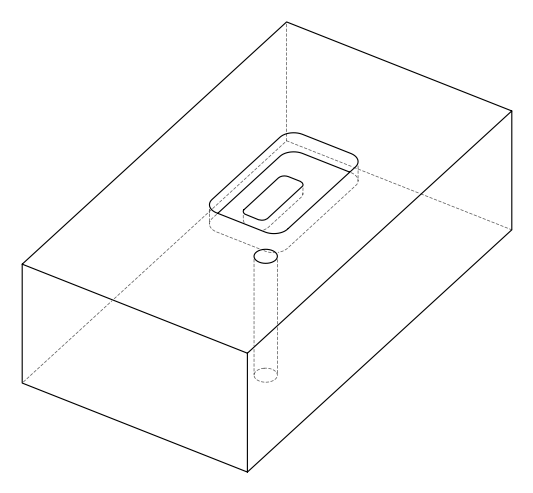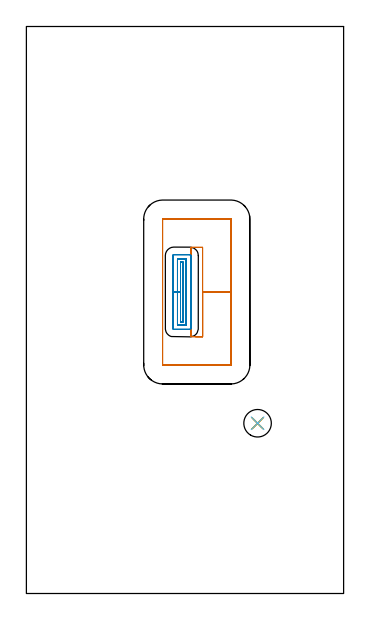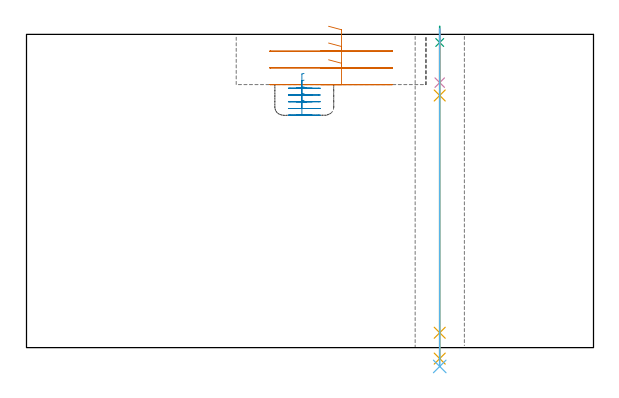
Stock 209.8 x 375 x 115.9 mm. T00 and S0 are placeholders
(PLAN: 6 operations, 5 tool changes, 7.8 min)
(1 MILL_RECTANGULAR_POCKET | POCKET_RECTANGULAR_STRAIGHT | UGT0201_107 | Follow Part, ap 6.25, ae 75% | 3.06 min | 156270 mm3)
(2 MILL_RECTANGULAR_POCKET_1 | POCKET_RECTANGULAR_STRAIGHT_1 | UGT0201_089 | Follow Part, ap 2.5, ae 75% | 3.52 min | 13999 mm3)
(3 SPOT_DRILL | STEP1HOLE | NXT0321_9005460120000 | 0.05 min | 193 mm3)
(4 DRILL_BLIND_HOLE_INTO_CENTER | STEP1HOLE | UGT0301_229 | 0.08 min | 1537 mm3)
(5 GUN_DRILL_THROUGH_HOLE | STEP1HOLE | UGT0307_008 | 0.59 min | 9500 mm3)
(6 DRILL_TO_ENLARGE_THROUGH_HOLE | STEP1HOLE | UGT0301_251 | 0.5 min | 18879 mm3)
(TOOL UGT0201_107 | End Mill 25 mm | D25 FL25 Z2)
(TOOL UGT0201_089 | End mill 10 mm | D10 R3 FL22 Z4)
(TOOL NXT0321_9005460120000 | NC Spot Drill, 142deg, 12mm, Carbide, Uncoated | D12 PA142 FL30 Z2)
(TOOL UGT0301_229 | Twist Drill 11.9 mm | D11.9 PA118 FL100 Z2)
(TOOL UGT0307_008 | Gun Drill 11 mm | D11 PA130 FL24 Z1)
(TOOL UGT0301_251 | Twist Drill 18.2 mm | D18.2 PA118 FL135 Z2)
(OP 1 MILL_RECTANGULAR_POCKET)
G17 G21 G94 G90
T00 M6
G54
G17 G0 G90 X111.765 Y169.85 S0 M3
G43 Z125.9 H0
Z118.9
G94 G1 X116.55 Z117.618 F250.
Y199.4 Z109.7
Y228.95 F500.
X108.85
Y169.85
X116.55
Y199.4
X135.3
Y247.6
X135.295 Y247.655
X135.255 Y247.695
X135.2 Y247.7
X90.2
X90.145 Y247.695
X90.105 Y247.655
X90.1 Y247.6
Y151.2
X90.105 Y151.145
X90.145 Y151.105
X90.2 Y151.1
X135.2
X135.255 Y151.105
X135.295 Y151.145
X135.3 Y151.2
Y199.4
Y200.4
G0 X111.765 Y169.85 Z112.7
G1 X116.55 Z111.418 F250.
Y199.4 Z103.5
Y228.95 F500.
X108.85
Y169.85
X116.55
Y199.4
X135.3
Y247.6
X135.295 Y247.655
X135.255 Y247.695
X135.2 Y247.7
X90.2
X90.145 Y247.695
X90.105 Y247.655
X90.1 Y247.6
Y151.2
X90.105 Y151.145
X90.145 Y151.105
X90.2 Y151.1
X135.2
X135.255 Y151.105
X135.295 Y151.145
X135.3 Y151.2
Y199.4
Y200.4
G0 X111.765 Y169.85 Z106.5
G1 X116.55 Z105.218 F250.
Y199.4 Z97.3
Y228.95 F500.
X108.85
Y169.85
X116.55
Y199.4
X135.3
Y247.6
X135.295 Y247.655
X135.255 Y247.695
X135.2 Y247.7
X90.2
X90.145 Y247.695
X90.105 Y247.655
X90.1 Y247.6
Y151.2
X90.105 Y151.145
X90.145 Y151.105
X90.2 Y151.1
X135.2
X135.255 Y151.105
X135.295 Y151.145
X135.3 Y151.2
Y199.4
Y200.4
G0 Z125.9
M5
M2
(OP 2 MILL_RECTANGULAR_POCKET_1)
G17 G21 G94 G90
T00 M6
G54
G17 G0 G90 X102.695 Y219.1 S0 M3
G43 Z125.9 H0
Z101.458
G94 G1 X101.9 Z101.245 F250.
Y199.4 Z95.967
Y179.7 F500.
X103.7
Y219.1
X101.9
Y199.4
X99.9
Y177.7
X105.7
Y221.1
X99.9
Y199.4
X96.9
Y175.3
G3 X97.5 Y174.7 R0.6
G1 X108.1
G3 X108.7 Y175.3 R0.6
G1 Y223.5
G3 X108.1 Y224.1 R0.6
G1 X97.5
G3 X96.9 Y223.5 R0.6
G1 Y199.4
Y198.4
G0 X102.695 Y219.1 Z98.967
G1 X101.9 Z98.754 F250.
Y199.4 Z93.475
Y179.7 F500.
X103.7
Y219.1
X101.9
Y199.4
X99.9
Y177.7
X105.7
Y221.1
X99.9
Y199.4
X96.9
Y175.3
G3 X97.5 Y174.7 R0.6
G1 X108.1
G3 X108.7 Y175.3 R0.6
G1 Y223.5
G3 X108.1 Y224.1 R0.6
G1 X97.5
G3 X96.9 Y223.5 R0.6
G1 Y199.4
Y198.4
G0 X102.695 Y219.1 Z96.475
G1 X101.9 Z96.262 F250.
Y199.4 Z90.983
Y179.7 F500.
X103.7
Y219.1
X101.9
Y199.4
X99.9
Y177.7
X105.7
Y221.1
X99.9
Y199.4
X96.9
Y175.3
G3 X97.5 Y174.7 R0.6
G1 X108.1
G3 X108.7 Y175.3 R0.6
G1 Y223.5
G3 X108.1 Y224.1 R0.6
G1 X97.5
G3 X96.9 Y223.5 R0.6
G1 Y199.4
Y198.4
G0 X102.695 Y219.1 Z93.983
G1 X101.9 Z93.77 F250.
Y199.4 Z88.492
Y179.7 F500.
X103.7
Y219.1
X101.9
Y199.4
X99.9
Y177.7
X105.7
Y221.1
X99.9
Y199.4
X96.9
Y175.3
G3 X97.5 Y174.7 R0.6
G1 X108.1
G3 X108.7 Y175.3 R0.6
G1 Y223.5
G3 X108.1 Y224.1 R0.6
G1 X97.5
G3 X96.9 Y223.5 R0.6
G1 Y199.4
Y198.4
G0 X102.695 Y219.1 Z91.492
G1 X101.9 Z91.279 F250.
Y199.4 Z86.
Y179.7 F500.
X103.7
Y219.1
X101.9
Y199.4
X99.9
Y177.7
X105.7
Y221.1
X99.9
Y199.4
X96.9
Y175.3
G3 X97.5 Y174.7 R0.6
G1 X108.1
G3 X108.7 Y175.3 R0.6
G1 Y223.5
G3 X108.1 Y224.1 R0.6
G1 X97.5
G3 X96.9 Y223.5 R0.6
G1 Y199.4
Y198.4
G0 Z125.9
M5
M2
(OP 3 SPOT_DRILL)
G17 G21 G94 G90
T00 M6
G54
G17 G0 G90 X152.9 Y112.6 S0 M3
G43 Z125.9 H0
G94 G81 G98 Z112.9 F250. R118.9
G80
M5
M2
(OP 4 DRILL_BLIND_HOLE_INTO_CENTER)
G17 G21 G94 G90
T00 M6
G54
G17 G0 G90 X152.9 Y112.6 S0 M3
G43 Z125.9 H0
G94 G81 G98 Z98.05 F250. R117.9
G80
M5
M2
(OP 5 GUN_DRILL_THROUGH_HOLE)
G17 G21 G94 G90
T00 M6
G54
G17 G0 G90 X152.9 Y112.6 M8
G43 Z125.9 H0
Z112.957
S716 M3
G94 G1 Z93.29 F125. M26
G4 X.084
Z5.5 F250.
G4 X.084
Z-4.065 F125.
G4 X.084
M5
M9
G0 Z112.957
Z125.9
M2
(OP 6 DRILL_TO_ENLARGE_THROUGH_HOLE)
G17 G21 G94 G90
T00 M6
G54
G17 G0 G90 X152.9 Y112.6 S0 M3
G43 Z125.9 H0
G94 G73 G98 Z-6.968 F250. Q17.553 R117.9
G80
M5
M2
